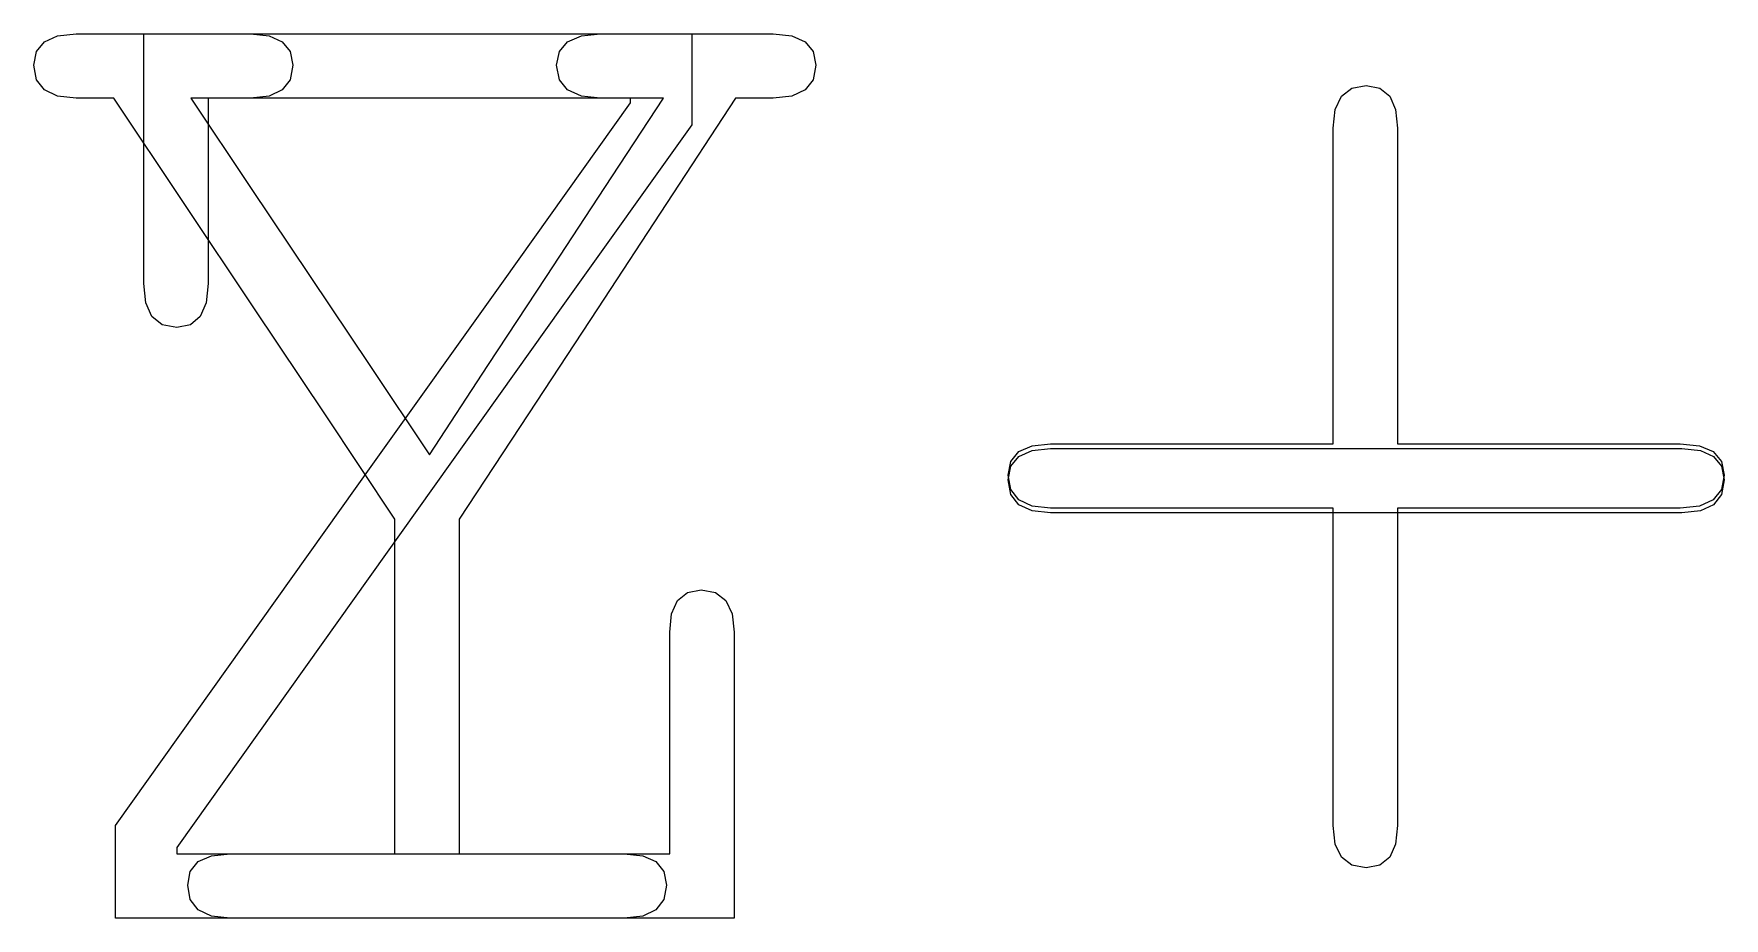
# Model space of a CAD drawing. Extents: x 0.1 to 9.66, y 0 to 5.
import ezdxf

# ---------------------------------------------------------------- set-up
doc = ezdxf.new("R2010")
doc.units = 0
for name, color, linetype in [('ymax', 7, 'CONTINUOUS'), ('ymin', 7, 'CONTINUOUS'), ('zmax', 7, 'CONTINUOUS'), ('zmin', 7, 'CONTINUOUS')]:
    doc.layers.add(name, color=color, linetype=linetype)

msp = doc.modelspace()

# ---------------------------------------------------------------- linework, layer by layer
at = {"layer": 'ymax', "color": 7}
for points in [[(2.50444, 2.255773), (2.50444, 1.78286), (2.50444, 1.309946), (2.50444, 0.837032), (2.50444, 0.364119), (2.737566, 0.364119), (2.970692, 0.364119), (3.203819, 0.364119), (3.436945, 0.364119), (3.54185, 0.353017), (3.616783, 0.319713), (3.661744, 0.264207), (3.676732, 0.186498), (3.661744, 0.104905), (3.616783, 0.046623), (3.54185, 0.011654), (3.436945, -0.000002), (2.879662, -0.000002), (2.32238, -0.000002), (1.765098, -0.000002), (1.207815, -0.000002), (1.102908, 0.011654), (1.027974, 0.046625), (0.983014, 0.104906), (0.968028, 0.1865), (0.983014, 0.264208), (1.027974, 0.319714), (1.102908, 0.353018), (1.207815, 0.364119), (1.440941, 0.364119), (1.674067, 0.364119), (1.907194, 0.364119), (2.14032, 0.364119), (2.14032, 0.837032), (2.14032, 1.309946), (2.14032, 1.78286), (2.14032, 2.255773), (1.742895, 2.8508), (1.34547, 3.445826), (0.948046, 4.040853), (0.550621, 4.63588), (0.497336, 4.63588), (0.44405, 4.63588), (0.390764, 4.63588), (0.337479, 4.63588), (0.232571, 4.647533), (0.157638, 4.682501), (0.112678, 4.740784), (0.097691, 4.822381), (0.112678, 4.900086), (0.157638, 4.955591), (0.232571, 4.988896), (0.337479, 5), (0.583926, 5), (0.830374, 5), (1.076822, 5), (1.323269, 5), (1.428175, 4.988896), (1.503108, 4.955591), (1.548069, 4.900086), (1.563057, 4.822381), (1.548069, 4.740784), (1.503108, 4.682501), (1.428175, 4.647533), (1.323269, 4.63588), (1.2389, 4.63588), (1.15453, 4.63588), (1.070161, 4.63588), (0.985791, 4.63588), (1.323269, 4.131883), (1.660747, 3.627887), (1.998224, 3.12389), (2.335702, 2.619893), (2.66652, 3.12389), (2.997337, 3.627887), (3.328154, 4.131883), (3.658972, 4.63588), (3.570161, 4.63588), (3.481351, 4.63588), (3.39254, 4.63588), (3.30373, 4.63588), (3.194937, 4.647533), (3.117227, 4.682501), (3.070603, 4.740784), (3.055064, 4.822381), (3.070603, 4.900086), (3.117227, 4.955591), (3.194937, 4.988896), (3.30373, 5), (3.547958, 5), (3.792185, 5), (4.036412, 5), (4.280639, 5), (4.385544, 4.988896), (4.460476, 4.955591), (4.505437, 4.900086), (4.520426, 4.822381), (4.505437, 4.740784), (4.460476, 4.682501), (4.385544, 4.647533), (4.280639, 4.63588), (4.227354, 4.63588), (4.174068, 4.63588), (4.120783, 4.63588), (4.067497, 4.63588), (3.676733, 4.040853), (3.285968, 3.445826), (2.895204, 2.8508), (2.50444, 2.255773)], [(7.811807, 2.317938), (7.811807, 1.869448), (7.811807, 1.420958), (7.811807, 0.972468), (7.811807, 0.523978), (7.800704, 0.419071), (7.7674, 0.344138), (7.711894, 0.299178), (7.634188, 0.284192), (7.552592, 0.299178), (7.49431, 0.344138), (7.459342, 0.419071), (7.447686, 0.523978), (7.447686, 0.972468), (7.447686, 1.420958), (7.447686, 1.869448), (7.447686, 2.317938), (7.048041, 2.317938), (6.648396, 2.317938), (6.248751, 2.317938), (5.849106, 2.317938), (5.744199, 2.329594), (5.669266, 2.364562), (5.624306, 2.422844), (5.609319, 2.504439), (5.624306, 2.582147), (5.669266, 2.637653), (5.744199, 2.670958), (5.849106, 2.682061), (6.248751, 2.682061), (6.648396, 2.682061), (7.048041, 2.682061), (7.447686, 2.682061), (7.447686, 3.128331), (7.447686, 3.5746), (7.447686, 4.02087), (7.447686, 4.467139), (7.459342, 4.572043), (7.494311, 4.646976), (7.552593, 4.691937), (7.634188, 4.706926), (7.711895, 4.691937), (7.7674, 4.646976), (7.800705, 4.572043), (7.811807, 4.467139), (7.811807, 4.02087), (7.811807, 3.5746), (7.811807, 3.128331), (7.811807, 2.682061), (8.211452, 2.682061), (8.611097, 2.682061), (9.010742, 2.682061), (9.410387, 2.682061), (9.519177, 2.670958), (9.596885, 2.637653), (9.64351, 2.582147), (9.659052, 2.504439), (9.64351, 2.422844), (9.596885, 2.364563), (9.519177, 2.329594), (9.410387, 2.317938), (9.010742, 2.317938), (8.611097, 2.317938), (8.211452, 2.317938), (7.811807, 2.317938)]]:
    msp.add_lwpolyline(points, dxfattribs=at)
at = {"layer": 'ymin', "color": 7}
for points in [[(2.50444, 2.255773), (2.50444, 1.78286), (2.50444, 1.309946), (2.50444, 0.837032), (2.50444, 0.364119), (2.737566, 0.364119), (2.970692, 0.364119), (3.203819, 0.364119), (3.436945, 0.364119), (3.54185, 0.353017), (3.616783, 0.319713), (3.661744, 0.264207), (3.676732, 0.186498), (3.661744, 0.104905), (3.616783, 0.046623), (3.54185, 0.011654), (3.436945, -0.000002), (2.879662, -0.000002), (2.32238, -0.000002), (1.765098, -0.000002), (1.207815, -0.000002), (1.102908, 0.011654), (1.027974, 0.046625), (0.983014, 0.104906), (0.968028, 0.1865), (0.983014, 0.264208), (1.027974, 0.319714), (1.102908, 0.353018), (1.207815, 0.364119), (1.440941, 0.364119), (1.674067, 0.364119), (1.907194, 0.364119), (2.14032, 0.364119), (2.14032, 0.837032), (2.14032, 1.309946), (2.14032, 1.78286), (2.14032, 2.255773), (1.742895, 2.8508), (1.34547, 3.445826), (0.948046, 4.040853), (0.550621, 4.63588), (0.497336, 4.63588), (0.44405, 4.63588), (0.390764, 4.63588), (0.337479, 4.63588), (0.232571, 4.647533), (0.157638, 4.682501), (0.112678, 4.740784), (0.097691, 4.822381), (0.112678, 4.900086), (0.157638, 4.955591), (0.232571, 4.988896), (0.337479, 5), (0.583926, 5), (0.830374, 5), (1.076822, 5), (1.323269, 5), (1.428175, 4.988896), (1.503108, 4.955591), (1.548069, 4.900086), (1.563057, 4.822381), (1.548069, 4.740784), (1.503108, 4.682501), (1.428175, 4.647533), (1.323269, 4.63588), (1.2389, 4.63588), (1.15453, 4.63588), (1.070161, 4.63588), (0.985791, 4.63588), (1.323269, 4.131883), (1.660747, 3.627887), (1.998224, 3.12389), (2.335702, 2.619893), (2.66652, 3.12389), (2.997337, 3.627887), (3.328154, 4.131883), (3.658972, 4.63588), (3.570161, 4.63588), (3.481351, 4.63588), (3.39254, 4.63588), (3.30373, 4.63588), (3.194937, 4.647533), (3.117227, 4.682501), (3.070603, 4.740784), (3.055064, 4.822381), (3.070603, 4.900086), (3.117227, 4.955591), (3.194937, 4.988896), (3.30373, 5), (3.547958, 5), (3.792185, 5), (4.036412, 5), (4.280639, 5), (4.385544, 4.988896), (4.460476, 4.955591), (4.505437, 4.900086), (4.520426, 4.822381), (4.505437, 4.740784), (4.460476, 4.682501), (4.385544, 4.647533), (4.280639, 4.63588), (4.227354, 4.63588), (4.174068, 4.63588), (4.120783, 4.63588), (4.067497, 4.63588), (3.676733, 4.040853), (3.285968, 3.445826), (2.895204, 2.8508), (2.50444, 2.255773)], [(9.419268, 2.291296), (8.526728, 2.291296), (7.634187, 2.291296), (6.741647, 2.291296), (5.849106, 2.291296), (5.744199, 2.302951), (5.669266, 2.33792), (5.624306, 2.396202), (5.60932, 2.477797), (5.624306, 2.555504), (5.669266, 2.611009), (5.744199, 2.644314), (5.849106, 2.655417), (6.741647, 2.655417), (7.634187, 2.655417), (8.526728, 2.655417), (9.419268, 2.655417), (9.524172, 2.644314), (9.599104, 2.611009), (9.644064, 2.555504), (9.659053, 2.477797), (9.644064, 2.396202), (9.599104, 2.33792), (9.524172, 2.302951), (9.419268, 2.291296)]]:
    msp.add_lwpolyline(points, dxfattribs=at)
at = {"layer": 'zmax', "color": 7}
for points in [[(4.058616, -0.000001), (3.183838, -0.000001), (2.30906, -0.000001), (1.434281, -0.000001), (0.559503, -0.000001), (0.559503, 0.130994), (0.559503, 0.261989), (0.559503, 0.392983), (0.559503, 0.523978), (1.287745, 1.545293), (2.015987, 2.566607), (2.744229, 3.587921), (3.472471, 4.609235), (3.472471, 4.615896), (3.472471, 4.622556), (3.472471, 4.629217), (3.472471, 4.635877), (2.875224, 4.635877), (2.277976, 4.635877), (1.680729, 4.635877), (1.083482, 4.635877), (1.083482, 4.373887), (1.083482, 4.111898), (1.083482, 3.849908), (1.083482, 3.587918), (1.07238, 3.479124), (1.039076, 3.401414), (0.98357, 3.354789), (0.905863, 3.339249), (0.824267, 3.354789), (0.765985, 3.401414), (0.731017, 3.479124), (0.719362, 3.587918), (0.719362, 3.940938), (0.719362, 4.293958), (0.719362, 4.646978), (0.719362, 4.999997), (1.494228, 4.999997), (2.269095, 4.999997), (3.043961, 4.999997), (3.818828, 4.999997), (3.818828, 4.871223), (3.818828, 4.742448), (3.818828, 4.613674), (3.818828, 4.484899), (3.090587, 3.463585), (2.362345, 2.442271), (1.634104, 1.420957), (0.905863, 0.399642), (0.905863, 0.390761), (0.905863, 0.381879), (0.905863, 0.372998), (0.905863, 0.364116), (1.603021, 0.364116), (2.300179, 0.364116), (2.997337, 0.364116), (3.694495, 0.364116), (3.694495, 0.677171), (3.694495, 0.990226), (3.694495, 1.303281), (3.694495, 1.616336), (3.705592, 1.721243), (3.738895, 1.796176), (3.794402, 1.841137), (3.872113, 1.856123), (3.953705, 1.841137), (4.011985, 1.796176), (4.046955, 1.721243), (4.058614, 1.616336), (4.058614, 1.212251), (4.058614, 0.808166), (4.058614, 0.404081), (4.058614, -0.000004)], [(7.811807, 2.317938), (7.811807, 1.869448), (7.811807, 1.420958), (7.811807, 0.972468), (7.811807, 0.523978), (7.800704, 0.419071), (7.7674, 0.344138), (7.711894, 0.299178), (7.634188, 0.284192), (7.552592, 0.299178), (7.49431, 0.344138), (7.459342, 0.419071), (7.447686, 0.523978), (7.447686, 0.972468), (7.447686, 1.420958), (7.447686, 1.869448), (7.447686, 2.317938), (7.048041, 2.317938), (6.648396, 2.317938), (6.248751, 2.317938), (5.849106, 2.317938), (5.744199, 2.329594), (5.669266, 2.364562), (5.624306, 2.422844), (5.609319, 2.504439), (5.624306, 2.582147), (5.669266, 2.637653), (5.744199, 2.670958), (5.849106, 2.682061), (6.248751, 2.682061), (6.648396, 2.682061), (7.048041, 2.682061), (7.447686, 2.682061), (7.447686, 3.128331), (7.447686, 3.5746), (7.447686, 4.02087), (7.447686, 4.467139), (7.459342, 4.572043), (7.494311, 4.646976), (7.552593, 4.691937), (7.634188, 4.706926), (7.711895, 4.691937), (7.7674, 4.646976), (7.800705, 4.572043), (7.811807, 4.467139), (7.811807, 4.02087), (7.811807, 3.5746), (7.811807, 3.128331), (7.811807, 2.682061), (8.211452, 2.682061), (8.611097, 2.682061), (9.010742, 2.682061), (9.410387, 2.682061), (9.519177, 2.670958), (9.596885, 2.637653), (9.64351, 2.582147), (9.659052, 2.504439), (9.64351, 2.422844), (9.596885, 2.364563), (9.519177, 2.329594), (9.410387, 2.317938), (9.010742, 2.317938), (8.611097, 2.317938), (8.211452, 2.317938), (7.811807, 2.317938)]]:
    msp.add_lwpolyline(points, dxfattribs=at)
at = {"layer": 'zmin', "color": 7}
for points in [[(4.058615, -0.000001), (3.183837, -0.000001), (2.309059, -0.000001), (1.434281, -0.000001), (0.559503, -0.000001), (0.559503, 0.130994), (0.559503, 0.261989), (0.559503, 0.392983), (0.559503, 0.523978), (1.287745, 1.545293), (2.015987, 2.566607), (2.744229, 3.587921), (3.472471, 4.609235), (3.472471, 4.615896), (3.472471, 4.622556), (3.472471, 4.629217), (3.472471, 4.635877), (2.875224, 4.635877), (2.277976, 4.635877), (1.680729, 4.635877), (1.083482, 4.635877), (1.083482, 4.373887), (1.083482, 4.111898), (1.083482, 3.849908), (1.083482, 3.587918), (1.07238, 3.479124), (1.039076, 3.401414), (0.98357, 3.354789), (0.905863, 3.339249), (0.824267, 3.354789), (0.765985, 3.401414), (0.731017, 3.479124), (0.719362, 3.587918), (0.719362, 3.940938), (0.719362, 4.293958), (0.719362, 4.646978), (0.719362, 4.999997), (1.494228, 4.999997), (2.269095, 4.999997), (3.043961, 4.999997), (3.818828, 4.999997), (3.818828, 4.871223), (3.818828, 4.742448), (3.818828, 4.613674), (3.818828, 4.484899), (3.090587, 3.463585), (2.362345, 2.442271), (1.634104, 1.420957), (0.905863, 0.399642), (0.905863, 0.390761), (0.905863, 0.381879), (0.905863, 0.372998), (0.905863, 0.364116), (1.603021, 0.364116), (2.300179, 0.364116), (2.997337, 0.364116), (3.694495, 0.364116), (3.694495, 0.677171), (3.694495, 0.990226), (3.694495, 1.303281), (3.694495, 1.616336), (3.705592, 1.721243), (3.738895, 1.796176), (3.794402, 1.841137), (3.872113, 1.856123), (3.953705, 1.841137), (4.011985, 1.796176), (4.046955, 1.721243), (4.058614, 1.616336), (4.058614, 1.212251), (4.058614, 0.808166), (4.058614, 0.404081), (4.058614, -0.000004)], [(9.419268, 2.291296), (8.526728, 2.291296), (7.634187, 2.291296), (6.741647, 2.291296), (5.849106, 2.291296), (5.744199, 2.302951), (5.669266, 2.33792), (5.624306, 2.396202), (5.60932, 2.477797), (5.624306, 2.555504), (5.669266, 2.611009), (5.744199, 2.644314), (5.849106, 2.655417), (6.741647, 2.655417), (7.634187, 2.655417), (8.526728, 2.655417), (9.419268, 2.655417), (9.524172, 2.644314), (9.599104, 2.611009), (9.644064, 2.555504), (9.659053, 2.477797), (9.644064, 2.396202), (9.599104, 2.33792), (9.524172, 2.302951), (9.419268, 2.291296)]]:
    msp.add_lwpolyline(points, dxfattribs=at)

doc.saveas('drawing.dxf')
